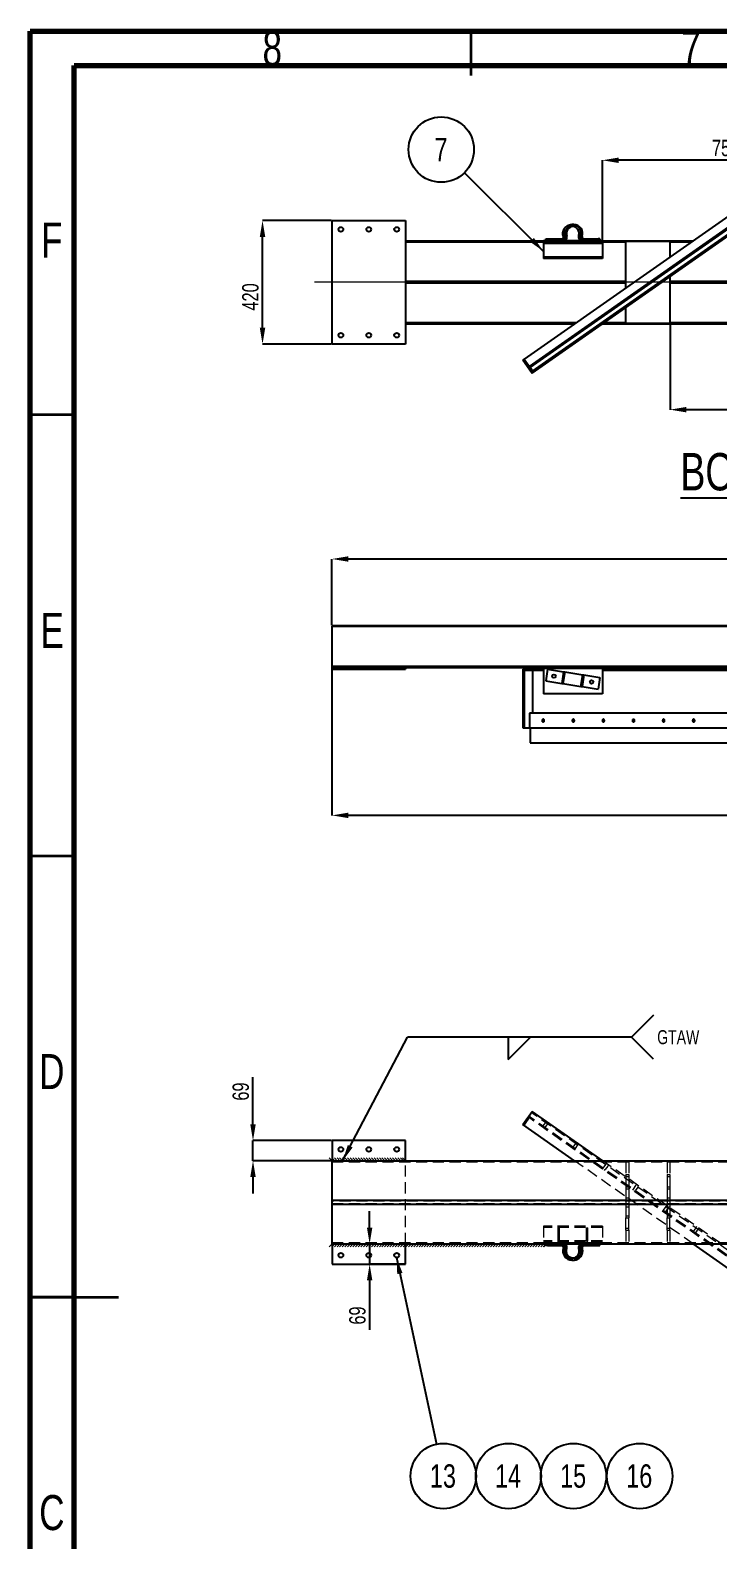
# Model space of a CAD drawing. Header units: millimetres. Extents: x 122 to 2816, y -707 to 556.
# Drawn here: x 1026 to 1104, y -189.7 to -18.6 of the extents above; entities that cross this region are included whole.
import ezdxf

# ---------------------------------------------------------------- set-up
doc = ezdxf.new("R2010")
doc.units = ezdxf.units.MM
doc.header["$PDSIZE"] = -1
doc.linetypes.add('CENTERX2', pattern=[20.32, 12.7, -2.54, 2.54, -2.54])
doc.linetypes.add('HIDDEN', pattern=[1.905, 1.27, -0.635])
doc.layers.add('FORMAT', color=7, linetype='Continuous')
doc.styles.add('SLDTEXTSTYLE7', font='TXT', dxfattribs={"width": 0.75})
doc.dimstyles.new('SLDDIMSTYLE0', dxfattribs={"dimtxt": 2.5, "dimasz": 1.852083, "dimexe": 0, "dimexo": 0.625, "dimgap": 0, "dimtad": 1, "dimdec": 0, "dimrnd": 1e-09, "dimtxsty": 'Standard', "dimsah": 1, "dimcen": 2.5, "dimazin": 3, "dimtfac": 1.852083, "dimtdec": 0, "dimtmove": 0, "dimatfit": 3, "dimfrac": 2})
doc.dimstyles.new('SLDDIMSTYLE49', dxfattribs={"dimtxt": 1.852083, "dimasz": 1.852083, "dimexe": 0, "dimexo": 0.625, "dimgap": 0.463021, "dimtad": 1, "dimdec": 0, "dimlfac": 30, "dimrnd": 1e-09, "dimzin": 12, "dimtxsty": 'SLDTEXTSTYLE7', "dimsah": 1, "dimcen": 2.5, "dimazin": 3, "dimtfac": 1, "dimtdec": 0, "dimtmove": 0, "dimatfit": 3, "dimfrac": 2, "dimtzin": 12})
doc.dimstyles.new('SLDDIMSTYLE50', dxfattribs={"dimtxt": 1.852083, "dimasz": 1.852083, "dimexe": 0, "dimexo": 0.625, "dimgap": 0.463021, "dimtad": 1, "dimdec": 0, "dimlfac": 30, "dimrnd": 1e-09, "dimzin": 12, "dimtxsty": 'SLDTEXTSTYLE7', "dimsah": 1, "dimcen": 2.5, "dimazin": 3, "dimtfac": 1, "dimtdec": 0, "dimtmove": 0, "dimatfit": 0, "dimfrac": 2, "dimtzin": 12})

# ---------------------------------------------------------------- blocks, each defined once
blk = doc.blocks.new('*D1305')
at = {"layer": 'Defpoints', "color": 0}
for p in [(1060.23, -78.51), (1060.23, -86.08), (1205.23, -86.08)]:
    blk.add_point(p, dxfattribs=at)
at = {"layer": 'FORMAT', "color": 0, "lineweight": -2}
for p, q in [((1060.23, -86.02), (1060.23, -78.51)), ((1203.38, -78.51), (1062.09, -78.51)), ((1205.23, -86.02), (1205.23, -78.51))]:
    blk.add_line(p, q, dxfattribs=at)
at = {"layer": 'FORMAT', "color": 0}
for points in [[(1062.09, -78.2), (1062.09, -78.82), (1060.23, -78.51)], [(1203.38, -78.2), (1203.38, -78.82), (1205.23, -78.51)]]:
    blk.add_solid(points, dxfattribs=at)
at = {"layer": 'FORMAT', "color": 0, "insert": (1132.06, -76.2), "char_height": 1.852, "attachment_point": 2, "style": 'SLDTEXTSTYLE7'}
blk.add_mtext('\\A1;4350', dxfattribs=at)
blk = doc.blocks.new('*D1307')
at = {"layer": 'Defpoints', "color": 0}
for p in [(1060.23, -90.66), (1210.25, -97.66), (1060.23, -107.57)]:
    blk.add_point(p, dxfattribs=at)
at = {"layer": 'FORMAT', "color": 0, "lineweight": -2}
for p, q in [((1060.23, -90.72), (1060.23, -107.57)), ((1210.25, -97.73), (1210.25, -107.57)), ((1208.39, -107.57), (1062.09, -107.57))]:
    blk.add_line(p, q, dxfattribs=at)
at = {"layer": 'FORMAT', "color": 0}
for points in [[(1062.09, -107.26), (1062.09, -107.88), (1060.23, -107.57)], [(1208.39, -107.26), (1208.39, -107.88), (1210.25, -107.57)]]:
    blk.add_solid(points, dxfattribs=at)
at = {"layer": 'FORMAT', "color": 0, "insert": (1164.83, -105.25), "char_height": 1.852, "attachment_point": 2, "style": 'SLDTEXTSTYLE7'}
blk.add_mtext('\\A1;4500', dxfattribs=at)
blk = doc.blocks.new('*D1310')
at = {"layer": 'Defpoints', "color": 0}
for p in [(1060.23, -156.15), (1064.5, -156.15), (1068.57, -158.43)]:
    blk.add_point(p, dxfattribs=at)
at = {"layer": 'FORMAT', "color": 0, "lineweight": -2}
for p, q in [((1064.5, -154.3), (1064.5, -152.44)), ((1060.3, -156.15), (1064.5, -156.15)), ((1064.5, -156.15), (1064.5, -158.43)), ((1068.5, -158.43), (1064.5, -158.43)), ((1064.5, -160.29), (1064.5, -165.89))]:
    blk.add_line(p, q, dxfattribs=at)
at = {"layer": 'FORMAT', "color": 0}
for points in [[(1064.19, -154.3), (1064.81, -154.3), (1064.5, -156.15)], [(1064.19, -160.29), (1064.81, -160.29), (1064.5, -158.43)]]:
    blk.add_solid(points, dxfattribs=at)
at = {"layer": 'FORMAT', "color": 0, "insert": (1062.18, -164.27), "char_height": 1.852, "attachment_point": 2, "rotation": 90, "style": 'SLDTEXTSTYLE7'}
blk.add_mtext('\\A1;69', dxfattribs=at)
blk = doc.blocks.new('*D1311')
at = {"layer": 'Defpoints', "color": 0}
for p in [(1051.27, -144.43), (1060.23, -144.43), (1060.23, -146.72)]:
    blk.add_point(p, dxfattribs=at)
at = {"layer": 'FORMAT', "color": 0, "lineweight": -2}
for p, q in [((1051.27, -142.58), (1051.27, -137.26)), ((1060.17, -144.43), (1051.27, -144.43)), ((1051.27, -146.72), (1051.27, -144.43)), ((1060.17, -146.72), (1051.27, -146.72)), ((1051.27, -148.57), (1051.27, -150.42))]:
    blk.add_line(p, q, dxfattribs=at)
at = {"layer": 'FORMAT', "color": 0}
for points in [[(1050.96, -142.58), (1051.58, -142.58), (1051.27, -144.43)], [(1050.96, -148.57), (1051.58, -148.57), (1051.27, -146.72)]]:
    blk.add_solid(points, dxfattribs=at)
at = {"layer": 'FORMAT', "color": 0, "insert": (1048.95, -138.88), "char_height": 1.852, "attachment_point": 2, "rotation": 90, "style": 'SLDTEXTSTYLE7'}
blk.add_mtext('\\A1;69', dxfattribs=at)
blk = doc.blocks.new('SW_NOTE_0_102')
at = {"layer": 'FORMAT', "color": 0}
blk.add_circle((0.78, -3.63), 3.71, dxfattribs=at)
at = {"layer": 'FORMAT', "color": 0, "insert": (0.73, -2.3), "char_height": 2.646, "attachment_point": 2, "style": 'SLDTEXTSTYLE7'}
blk.add_mtext('13', dxfattribs=at)
blk = doc.blocks.new('SW_NOTE_0_103')
at = {"layer": 'FORMAT', "color": 0}
blk.add_circle((1.95, 2.08), 3.71, dxfattribs=at)
at = {"layer": 'FORMAT', "color": 0, "insert": (1.9, 3.41), "char_height": 2.646, "attachment_point": 2, "style": 'SLDTEXTSTYLE7'}
blk.add_mtext('14', dxfattribs=at)
blk = doc.blocks.new('SW_NOTE_0_104')
at = {"layer": 'FORMAT', "color": 0}
blk.add_circle((1.95, 2.08), 3.71, dxfattribs=at)
at = {"layer": 'FORMAT', "color": 0, "insert": (1.9, 3.41), "char_height": 2.646, "attachment_point": 2, "style": 'SLDTEXTSTYLE7'}
blk.add_mtext('15', dxfattribs=at)
blk = doc.blocks.new('SW_NOTE_0_105')
at = {"layer": 'FORMAT', "color": 0}
blk.add_circle((1.95, 2.08), 3.71, dxfattribs=at)
at = {"layer": 'FORMAT', "color": 0, "insert": (1.9, 3.41), "char_height": 2.646, "attachment_point": 2, "style": 'SLDTEXTSTYLE7'}
blk.add_mtext('16', dxfattribs=at)
blk = doc.blocks.new('SW_SYMBOL_AWLD_FILL')
at = {"layer": 'FORMAT', "color": 0}
for p, q in [((0, 0), (0, 1250)), ((0, 1250), (1250, 0)), ((1250, 0), (0, 0))]:
    blk.add_line(p, q, dxfattribs=at)
blk = doc.blocks.new('SW_WELDSYMBOL_7')
at = {"layer": 'FORMAT', "color": 0}
for p, q in [((27.88, 2.48), (25.4, 0)), ((25.4, 0), (0, 0)), ((27.88, -2.48), (25.4, 0))]:
    blk.add_line(p, q, dxfattribs=at)
at = {"layer": 'FORMAT', "color": 0, "extrusion": (0, 0, -1), "xscale": 0.0020277832, "yscale": 0.0020277832, "zscale": 0.0020277832, "rotation": 180}
blk.add_blockref('SW_SYMBOL_AWLD_FILL', (-11.42, 0), dxfattribs=at)
at = {"layer": 'FORMAT', "color": 0, "insert": (28.31, 0.79), "char_height": 1.587, "attachment_point": 1, "style": 'SLDTEXTSTYLE7'}
blk.add_mtext('GTAW', dxfattribs=at)
blk = doc.blocks.new('*D1300')
at = {"layer": 'Defpoints', "color": 0}
for p in [(1052.35, -40.14), (1060.23, -40.14), (1060.23, -54.14)]:
    blk.add_point(p, dxfattribs=at)
at = {"layer": 'FORMAT', "color": 0, "lineweight": -2}
for p, q in [((1060.17, -40.14), (1052.35, -40.14)), ((1052.35, -52.29), (1052.35, -41.99)), ((1060.17, -54.14), (1052.35, -54.14))]:
    blk.add_line(p, q, dxfattribs=at)
at = {"layer": 'FORMAT', "color": 0}
for points in [[(1052.04, -41.99), (1052.66, -41.99), (1052.35, -40.14)], [(1052.04, -52.29), (1052.66, -52.29), (1052.35, -54.14)]]:
    blk.add_solid(points, dxfattribs=at)
at = {"layer": 'FORMAT', "color": 0, "insert": (1050.04, -48.8), "char_height": 1.852, "attachment_point": 2, "rotation": 90, "style": 'SLDTEXTSTYLE7'}
blk.add_mtext('\\A1;420', dxfattribs=at)
blk = doc.blocks.new('*D1301')
at = {"layer": 'Defpoints', "color": 0}
for p in [(1098.57, -51.81), (1123.57, -51.81), (1098.57, -61.58)]:
    blk.add_point(p, dxfattribs=at)
at = {"layer": 'FORMAT', "color": 0, "lineweight": -2}
for p, q in [((1098.57, -51.87), (1098.57, -61.58)), ((1123.57, -51.87), (1123.57, -61.58)), ((1121.71, -61.58), (1100.42, -61.58))]:
    blk.add_line(p, q, dxfattribs=at)
at = {"layer": 'FORMAT', "color": 0}
for points in [[(1100.42, -61.27), (1100.42, -61.89), (1098.57, -61.58)], [(1121.71, -61.27), (1121.71, -61.89), (1123.57, -61.58)]]:
    blk.add_solid(points, dxfattribs=at)
at = {"layer": 'FORMAT', "color": 0, "insert": (1110.51, -59.27), "char_height": 1.852, "attachment_point": 2, "style": 'SLDTEXTSTYLE7'}
blk.add_mtext('\\A1;750', dxfattribs=at)
blk = doc.blocks.new('*D1302')
at = {"layer": 'Defpoints', "color": 0}
for p in [(1090.9, -33.31), (1090.9, -42.76), (1115.9, -42.76)]:
    blk.add_point(p, dxfattribs=at)
at = {"layer": 'FORMAT', "color": 0, "lineweight": -2}
for p, q in [((1090.9, -42.7), (1090.9, -33.31)), ((1114.05, -33.31), (1092.75, -33.31)), ((1115.9, -42.7), (1115.9, -33.31))]:
    blk.add_line(p, q, dxfattribs=at)
at = {"layer": 'FORMAT', "color": 0}
for points in [[(1092.75, -33), (1092.75, -33.62), (1090.9, -33.31)], [(1114.05, -33), (1114.05, -33.62), (1115.9, -33.31)]]:
    blk.add_solid(points, dxfattribs=at)
at = {"layer": 'FORMAT', "color": 0, "insert": (1104.88, -30.99), "char_height": 1.852, "attachment_point": 2, "style": 'SLDTEXTSTYLE7'}
blk.add_mtext('\\A1;750', dxfattribs=at)
blk = doc.blocks.new('SW_NOTE_0_107')
at = {"layer": 'FORMAT', "color": 0}
blk.add_circle((-2.63, 2.62), 3.71, dxfattribs=at)
at = {"layer": 'FORMAT', "color": 0, "insert": (-2.66, 3.94), "char_height": 2.65, "attachment_point": 2, "style": 'SLDTEXTSTYLE7'}
blk.add_mtext('7', dxfattribs=at)

msp = doc.modelspace()

# ---------------------------------------------------------------- linework, layer by layer
at = {"color": 7, "linetype": 'Continuous', "lineweight": 70}
for p, q in [((1025.997283, -305.68151), (1025.997283, -18.68151)), ((1025.997283, -18.68151), (1425.997283, -18.68151)), ((1030.997283, -299.547985), (1030.997283, -22.547985)), ((1030.997283, -22.547985), (1420.399755, -22.547985))]:
    msp.add_line(p, q, dxfattribs=at)
at = {"color": 7, "linetype": 'Continuous', "lineweight": 35}
for p, q in [((1075.997283, -23.68151), (1075.997283, -18.68151)), ((1030.997283, -62.18151), (1025.997283, -62.18151)), ((1030.997283, -112.18151), (1025.997283, -112.18151)), ((1025.996283, -162.18151), (1035.998283, -162.18151)), ((1030.997283, -162.18151), (1025.997283, -162.18151))]:
    msp.add_line(p, q, dxfattribs=at)
at = {"color": 7, "linetype": 'Continuous', "lineweight": 25}
for p, q in [((1109.057229, -36.925082), (1082.025212, -55.853105)), ((1082.617908, -56.699562), (1109.649925, -37.77154)), ((1082.694384, -56.808782), (1109.726402, -37.88076)), ((1082.940243, -57.45048), (1110.245312, -38.331265)), ((1082.981173, -57.218358), (1110.01319, -38.290336)), ((1060.233666, -54.139983), (1060.233666, -40.139983)), ((1060.233666, -40.139983), (1068.566999, -40.139983)), ((1068.566999, -40.139983), (1068.566999, -54.139983)), ((1087.643484, -40.592605), (1087.439503, -40.592605)), ((1068.566999, -42.425938), (1084.233666, -42.425938)), ((1068.566999, -42.567359), (1084.233666, -42.567359)), ((1090.900332, -42.425938), (1084.233666, -42.425938)), ((1084.233666, -42.425938), (1084.233666, -42.492605)), ((1090.900332, -42.492605), (1084.233666, -42.492605)), ((1084.233666, -42.492605), (1084.233666, -42.625938)), ((1090.900332, -42.625938), (1084.233666, -42.625938)), ((1084.233666, -42.625938), (1084.233666, -42.759271)), ((1090.900332, -42.759271), (1084.233666, -42.759271)), ((1084.233666, -42.759271), (1084.233666, -44.292605)), ((1084.474818, -42.225938), (1086.28657, -42.225938)), ((1084.474818, -42.425938), (1084.474818, -42.225938)), ((1086.864476, -41.896208), (1086.660494, -41.896208)), ((1088.609455, -41.961073), (1088.405474, -41.961073)), ((1088.592436, -42.225938), (1090.404188, -42.225938)), ((1090.404188, -42.225938), (1090.404188, -42.425938)), ((1090.60817, -42.225938), (1090.404188, -42.225938)), ((1090.60817, -42.225938), (1090.60817, -42.425938)), ((1090.900332, -42.425938), (1101.201194, -42.425938)), ((1090.900332, -42.425938), (1090.900332, -42.492605)), ((1090.900332, -42.492605), (1090.900332, -42.625938)), ((1090.900332, -42.567359), (1093.566999, -42.567359)), ((1090.900332, -42.625938), (1090.900332, -42.759271)), ((1090.900332, -42.759271), (1090.900332, -44.292605)), ((1093.566999, -47.771459), (1093.566999, -42.473316)), ((1093.566999, -42.473316), (1098.566999, -42.473316)), ((1098.566999, -42.473316), (1098.566999, -44.270421)), ((1098.566999, -42.567359), (1100.999223, -42.567359)), ((1090.900332, -44.292605), (1084.233666, -44.292605)), ((1084.233666, -44.292605), (1084.233666, -44.425938)), ((1090.900332, -44.425938), (1084.233666, -44.425938)), ((1090.900332, -44.292605), (1090.900332, -44.425938)), ((1098.566999, -46.508508), (1098.566999, -51.80665)), ((1093.566999, -51.80665), (1093.566999, -50.009545)), ((1068.566999, -51.712607), (1087.938456, -51.712607)), ((1068.566999, -51.854028), (1087.736485, -51.854028)), ((1090.932804, -51.854028), (1112.736485, -51.854028)), ((1091.134775, -51.712607), (1093.566999, -51.712607)), ((1098.566999, -51.80665), (1093.566999, -51.80665)), ((1098.566999, -51.712607), (1112.938456, -51.712607)), ((1068.566999, -54.139983), (1060.233666, -54.139983)), ((1081.888687, -55.948701), (1082.025212, -55.853105)), ((1081.888687, -55.948701), (1082.940243, -57.45048)), ((1082.025212, -55.853105), (1082.694384, -56.808782)), ((1082.617908, -56.699562), (1082.694384, -56.808782)), ((1082.694384, -56.808782), (1082.981173, -57.218358)), ((1132.566999, -86.079425), (1060.233666, -86.079425)), ((1060.233666, -86.177057), (1060.233666, -86.079425)), ((1060.233666, -90.6554), (1060.233666, -86.177057)), ((1060.233666, -90.796821), (1060.233666, -90.6554)), ((1060.233666, -90.6554), (1205.233666, -90.6554)), ((1060.233666, -90.796821), (1068.566999, -90.796821)), ((1060.233666, -90.796821), (1060.233666, -90.996821)), ((1060.233666, -90.996821), (1068.566999, -90.996821)), ((1068.566999, -90.796821), (1084.233666, -90.796821)), ((1068.566999, -90.796821), (1068.566999, -90.996821)), ((1081.888687, -90.996821), (1081.888687, -97.663488)), ((1084.233666, -90.996821), (1081.888687, -90.996821)), ((1084.233666, -91.163488), (1082.025212, -91.163488)), ((1082.025212, -91.163488), (1082.025212, -97.663488)), ((1082.981173, -91.163488), (1082.981173, -95.996821)), ((1090.900332, -90.796821), (1084.233666, -90.796821)), ((1084.233666, -90.796821), (1084.233666, -90.930154)), ((1090.900332, -90.930154), (1084.233666, -90.930154)), ((1084.233666, -90.930154), (1084.233666, -93.796821)), ((1084.678799, -91.010514), (1084.474818, -92.328152)), ((1084.474818, -92.328152), (1086.28657, -92.608626)), ((1084.678799, -91.010514), (1086.490551, -91.290988)), ((1086.490551, -91.290988), (1086.28657, -92.608626)), ((1086.622315, -91.311386), (1086.418334, -92.629024)), ((1086.490551, -91.290988), (1086.622315, -91.311386)), ((1086.622315, -91.311386), (1088.664654, -91.627557)), ((1088.460673, -92.945194), (1088.664654, -91.627557)), ((1088.796418, -91.647955), (1088.592436, -92.965593)), ((1088.664654, -91.627557), (1088.796418, -91.647955)), ((1088.796418, -91.647955), (1090.60817, -91.928429)), ((1090.60817, -91.928429), (1090.404188, -93.246067)), ((1090.900332, -90.796821), (1093.566999, -90.796821)), ((1090.900332, -90.796821), (1090.900332, -90.930154)), ((1090.900332, -90.930154), (1090.900332, -93.796821)), ((1093.566999, -90.996821), (1090.900332, -90.996821)), ((1109.057229, -91.163488), (1090.900332, -91.163488)), ((1093.566999, -90.796821), (1098.566999, -90.796821)), ((1093.566999, -90.796821), (1093.566999, -90.996821)), ((1093.566999, -90.996821), (1098.566999, -90.996821)), ((1098.566999, -90.796821), (1109.233666, -90.796821)), ((1098.566999, -90.796821), (1098.566999, -90.996821)), ((1109.193755, -90.996821), (1098.566999, -90.996821)), ((1090.900332, -93.796821), (1084.233666, -93.796821)), ((1086.28657, -92.608626), (1086.418334, -92.629024)), ((1086.418334, -92.629024), (1088.460673, -92.945194)), ((1088.460673, -92.945194), (1088.592436, -92.965593)), ((1088.592436, -92.965593), (1090.404188, -93.246067)), ((1109.057229, -95.996821), (1082.617908, -95.996821)), ((1082.617908, -95.996821), (1082.617908, -97.663488)), ((1081.888687, -97.663488), (1082.025212, -97.663488)), ((1082.025212, -97.663488), (1082.617908, -97.663488)), ((1082.617908, -97.663488), (1109.057229, -97.663488)), ((1082.694384, -97.663488), (1082.694384, -99.330154)), ((1082.694384, -99.330154), (1109.726402, -99.330154)), ((1081.888687, -142.624764), (1082.940243, -141.122985)), ((1090.932804, -146.719436), (1082.940243, -141.122985)), ((1087.736485, -146.719436), (1081.888687, -142.624764)), ((1060.233666, -144.433482), (1060.233666, -146.719436)), ((1068.566999, -144.433482), (1060.233666, -144.433482)), ((1068.566999, -146.719436), (1068.566999, -144.433482)), ((1060.233666, -146.719436), (1205.233666, -146.719436)), ((1060.233666, -151.197779), (1060.233666, -146.719436)), ((1060.233666, -151.669184), (1060.233666, -151.197779)), ((1060.233666, -156.147527), (1060.233666, -151.669184)), ((1060.233666, -156.147527), (1205.233666, -156.147527)), ((1060.233666, -156.147527), (1060.233666, -158.433482)), ((1068.566999, -158.433482), (1068.566999, -156.147527)), ((1084.474818, -156.147527), (1084.474818, -156.347527)), ((1084.678799, -156.347527), (1084.474818, -156.347527)), ((1084.678799, -156.147527), (1084.678799, -156.347527)), ((1084.678799, -156.347527), (1086.490551, -156.347527)), ((1086.677513, -156.612392), (1086.473532, -156.612392)), ((1088.422493, -156.677257), (1088.218512, -156.677257)), ((1088.796418, -156.347527), (1090.60817, -156.347527)), ((1090.60817, -156.347527), (1090.60817, -156.147527)), ((1109.193755, -161.743978), (1101.201194, -156.147527)), ((1060.233666, -158.433482), (1068.566999, -158.433482)), ((1087.439503, -157.98086), (1087.643484, -157.98086))]:
    msp.add_line(p, q, dxfattribs=at)
at = {"color": 8, "linetype": 'Continuous', "lineweight": 25}
for p, q in [((1068.566999, -47.022132), (1093.566999, -47.022132)), ((1093.566999, -47.257834), (1068.566999, -47.257834)), ((1098.566999, -47.022132), (1118.566999, -47.022132)), ((1118.566999, -47.257834), (1098.566999, -47.257834)), ((1132.566999, -86.177057), (1060.233666, -86.177057)), ((1060.233666, -151.197779), (1132.566999, -151.197779)), ((1132.566999, -151.669184), (1060.233666, -151.669184))]:
    msp.add_line(p, q, dxfattribs=at)
at = {"color": 7, "linetype": 'HIDDEN', "lineweight": 18}
for p, q in [((1082.025212, -142.72036), (1082.981173, -141.355106)), ((1109.649925, -160.801925), (1082.617908, -141.873903)), ((1109.726402, -160.692705), (1082.694384, -141.764682)), ((1110.01319, -160.283129), (1082.981173, -141.355106)), ((1084.141553, -142.778001), (1084.065076, -142.887221)), ((1084.428341, -142.368425), (1084.141553, -142.778001)), ((1084.310822, -143.059294), (1084.387299, -142.950074)), ((1084.674087, -142.540498), (1084.387299, -142.950074)), ((1084.523937, -142.231899), (1084.428341, -142.368425)), ((1084.674087, -142.540498), (1084.769683, -142.403972)), ((1087.554687, -145.167903), (1087.47821, -145.277123)), ((1087.841475, -144.758327), (1087.554687, -145.167903)), ((1087.723955, -145.449196), (1087.800432, -145.339975)), ((1088.08722, -144.930399), (1087.800432, -145.339975)), ((1087.937071, -144.621801), (1087.841475, -144.758327)), ((1088.08722, -144.930399), (1088.182816, -144.793874)), ((1060.233666, -146.860858), (1205.233666, -146.860858)), ((1068.566999, -156.147527), (1068.566999, -146.719436)), ((1101.201194, -156.147527), (1087.736485, -146.719436)), ((1104.397513, -156.147527), (1090.932804, -146.719436)), ((1091.254608, -147.148228), (1090.96782, -147.557804)), ((1091.350204, -147.011703), (1091.254608, -147.148228)), ((1093.566999, -146.766815), (1093.566999, -146.860858)), ((1098.566999, -146.766815), (1093.566999, -146.766815)), ((1093.566999, -146.860858), (1093.900332, -146.860858)), ((1093.566999, -146.860858), (1093.566999, -148.275071)), ((1093.900332, -146.860858), (1093.900332, -148.275071)), ((1098.233666, -146.860858), (1098.566999, -146.860858)), ((1098.233666, -146.860858), (1098.233666, -148.275071)), ((1098.566999, -146.860858), (1098.566999, -146.766815)), ((1098.566999, -146.860858), (1098.566999, -148.275071)), ((1090.96782, -147.557804), (1090.891343, -147.667025)), ((1091.137089, -147.839098), (1091.213566, -147.729877)), ((1091.500354, -147.320301), (1091.213566, -147.729877)), ((1091.500354, -147.320301), (1091.59595, -147.183776)), ((1093.566999, -148.275071), (1093.900332, -148.275071)), ((1093.566999, -148.275071), (1093.566999, -148.510774)), ((1093.566999, -148.510774), (1093.900332, -148.510774)), ((1093.566999, -148.510774), (1093.566999, -149.665715)), ((1093.900332, -148.275071), (1093.900332, -148.510774)), ((1093.900332, -148.510774), (1093.900332, -149.665715)), ((1098.233666, -148.275071), (1098.566999, -148.275071)), ((1098.233666, -148.275071), (1098.233666, -148.510774)), ((1098.233666, -148.510774), (1098.566999, -148.510774)), ((1098.233666, -148.510774), (1098.233666, -149.665715)), ((1098.566999, -148.275071), (1098.566999, -148.510774)), ((1098.566999, -148.510774), (1098.566999, -149.665715)), ((1093.566999, -149.665715), (1093.900332, -149.665715)), ((1093.566999, -149.665715), (1093.566999, -150.933482)), ((1093.566999, -149.901417), (1093.900332, -149.901417)), ((1093.900332, -149.665715), (1093.900332, -150.933482)), ((1094.380954, -149.947706), (1094.304477, -150.056926)), ((1094.667742, -149.53813), (1094.380954, -149.947706)), ((1094.550222, -150.228999), (1094.626699, -150.119779)), ((1094.913487, -149.710203), (1094.626699, -150.119779)), ((1094.763338, -149.401605), (1094.667742, -149.53813)), ((1094.913487, -149.710203), (1095.009084, -149.573678)), ((1098.233666, -149.665715), (1098.566999, -149.665715)), ((1098.233666, -149.665715), (1098.233666, -150.933482)), ((1098.233666, -149.901417), (1098.566999, -149.901417)), ((1098.566999, -149.665715), (1098.566999, -150.933482)), ((1205.233666, -151.31563), (1060.233666, -151.31563)), ((1060.233666, -151.551333), (1205.233666, -151.551333)), ((1093.566999, -150.933482), (1093.566999, -151.933482)), ((1093.566999, -150.933482), (1093.900332, -150.933482)), ((1093.566999, -151.933482), (1093.900332, -151.933482)), ((1093.566999, -151.933482), (1093.566999, -153.201249)), ((1093.900332, -150.933482), (1093.900332, -151.933482)), ((1093.900332, -151.933482), (1093.900332, -153.201249)), ((1098.080875, -151.928032), (1097.794087, -152.337608)), ((1098.326621, -152.100105), (1098.039833, -152.509681)), ((1098.176471, -151.791507), (1098.080875, -151.928032)), ((1098.233666, -150.933482), (1098.233666, -151.933482)), ((1098.233666, -150.933482), (1098.566999, -150.933482)), ((1098.233666, -151.933482), (1098.566999, -151.933482)), ((1098.233666, -151.933482), (1098.233666, -153.201249)), ((1098.326621, -152.100105), (1098.422217, -151.96358)), ((1098.566999, -150.933482), (1098.566999, -151.933482)), ((1098.566999, -151.933482), (1098.566999, -153.201249)), ((1093.566999, -152.965546), (1093.900332, -152.965546)), ((1093.566999, -153.201249), (1093.900332, -153.201249)), ((1093.566999, -154.35619), (1093.566999, -153.201249)), ((1093.900332, -154.35619), (1093.900332, -153.201249)), ((1097.794087, -152.337608), (1097.71761, -152.446828)), ((1097.963356, -152.618901), (1098.039833, -152.509681)), ((1098.233666, -152.965546), (1098.566999, -152.965546)), ((1098.233666, -153.201249), (1098.566999, -153.201249)), ((1098.233666, -154.35619), (1098.233666, -153.201249)), ((1098.566999, -154.35619), (1098.566999, -153.201249)), ((1090.900332, -154.147527), (1084.233666, -154.147527)), ((1084.233666, -154.147527), (1084.233666, -156.014193)), ((1090.900332, -154.28086), (1084.233666, -154.28086)), ((1085.900332, -154.506105), (1085.900332, -154.339439)), ((1085.900332, -154.339439), (1086.033666, -154.339439)), ((1085.900332, -154.506105), (1086.033666, -154.506105)), ((1085.900332, -155.839439), (1085.900332, -154.506105)), ((1086.033666, -154.506105), (1086.033666, -154.339439)), ((1086.033666, -155.839439), (1086.033666, -154.506105)), ((1089.100332, -154.506105), (1089.100332, -154.339439)), ((1089.100332, -154.339439), (1089.233666, -154.339439)), ((1089.100332, -154.506105), (1089.233666, -154.506105)), ((1089.100332, -155.839439), (1089.100332, -154.506105)), ((1089.233666, -154.506105), (1089.233666, -154.339439)), ((1089.233666, -155.839439), (1089.233666, -154.506105)), ((1090.900332, -154.147527), (1090.900332, -156.014193)), ((1093.566999, -154.35619), (1093.900332, -154.35619)), ((1093.566999, -154.591892), (1093.566999, -154.35619)), ((1093.566999, -154.591892), (1093.900332, -154.591892)), ((1093.566999, -154.591892), (1093.566999, -156.006105)), ((1093.900332, -154.591892), (1093.900332, -154.35619)), ((1093.900332, -154.591892), (1093.900332, -156.006105)), ((1098.233666, -154.35619), (1098.566999, -154.35619)), ((1098.233666, -154.591892), (1098.233666, -154.35619)), ((1098.233666, -154.591892), (1098.566999, -154.591892)), ((1098.233666, -154.591892), (1098.233666, -156.006105)), ((1098.566999, -154.591892), (1098.566999, -154.35619)), ((1098.566999, -154.591892), (1098.566999, -156.006105)), ((1101.207221, -154.72751), (1101.130744, -154.83673)), ((1101.494009, -154.317934), (1101.207221, -154.72751)), ((1101.376489, -155.008803), (1101.452966, -154.899583)), ((1101.739754, -154.490007), (1101.452966, -154.899583)), ((1101.589605, -154.181408), (1101.494009, -154.317934)), ((1101.739754, -154.490007), (1101.835351, -154.353481)), ((1060.233666, -156.006105), (1205.233666, -156.006105)), ((1090.900332, -155.814193), (1084.233666, -155.814193)), ((1090.900332, -155.947527), (1084.233666, -155.947527)), ((1090.900332, -156.014193), (1084.233666, -156.014193)), ((1084.233666, -156.014193), (1084.233666, -156.147527)), ((1090.900332, -156.08086), (1084.233666, -156.08086)), ((1085.200332, -155.947527), (1085.200332, -156.147527)), ((1085.200332, -156.147527), (1085.200332, -156.347527)), ((1085.600332, -156.147527), (1085.600332, -155.947527)), ((1085.600332, -156.347527), (1085.600332, -156.147527)), ((1085.900332, -155.839439), (1086.033666, -155.839439)), ((1086.864476, -156.677257), (1086.660494, -156.677257)), ((1088.609455, -156.612392), (1088.405474, -156.612392)), ((1088.796418, -156.347527), (1088.592436, -156.347527)), ((1089.100332, -155.839439), (1089.233666, -155.839439)), ((1089.482655, -155.947527), (1089.482655, -156.147527)), ((1089.482655, -156.147527), (1089.482655, -156.347527)), ((1089.882655, -156.147527), (1089.882655, -155.947527)), ((1089.882655, -156.347527), (1089.882655, -156.147527)), ((1090.404188, -156.347527), (1090.404188, -156.147527)), ((1090.900332, -156.014193), (1090.900332, -156.147527)), ((1093.566999, -156.006105), (1093.566999, -156.100148)), ((1093.566999, -156.006105), (1093.900332, -156.006105)), ((1093.566999, -156.100148), (1098.566999, -156.100148)), ((1098.233666, -156.006105), (1098.566999, -156.006105)), ((1098.566999, -156.100148), (1098.566999, -156.006105)), ((1087.439503, -157.78086), (1087.643484, -157.78086))]:
    msp.add_line(p, q, dxfattribs=at)
at = {"color": 7, "linetype": 'Continuous', "lineweight": 0}
for p, q in [((1059.900332, -146.386103), (1060.233666, -146.719436)), ((1060.200332, -146.386103), (1060.533666, -146.719436)), ((1060.500332, -146.386103), (1060.833666, -146.719436)), ((1060.800332, -146.386103), (1061.133666, -146.719436)), ((1061.100332, -146.386103), (1061.433666, -146.719436)), ((1061.400332, -146.386103), (1061.733666, -146.719436)), ((1061.700332, -146.386103), (1062.033666, -146.719436)), ((1062.000332, -146.386103), (1062.333666, -146.719436)), ((1062.300332, -146.386103), (1062.633666, -146.719436)), ((1062.600332, -146.386103), (1062.933666, -146.719436)), ((1062.900332, -146.386103), (1063.233666, -146.719436)), ((1063.200332, -146.386103), (1063.533666, -146.719436)), ((1063.500332, -146.386103), (1063.833666, -146.719436)), ((1063.800332, -146.386103), (1064.133666, -146.719436)), ((1064.100332, -146.386103), (1064.433666, -146.719436)), ((1064.400332, -146.386103), (1064.733666, -146.719436)), ((1064.700332, -146.386103), (1065.033666, -146.719436)), ((1065.000332, -146.386103), (1065.333666, -146.719436)), ((1065.300332, -146.386103), (1065.633666, -146.719436)), ((1065.600332, -146.386103), (1065.933666, -146.719436)), ((1065.900332, -146.386103), (1066.233666, -146.719436)), ((1066.200332, -146.386103), (1066.533666, -146.719436)), ((1066.500332, -146.386103), (1066.833666, -146.719436)), ((1066.800332, -146.386103), (1067.133666, -146.719436)), ((1067.100332, -146.386103), (1067.433666, -146.719436)), ((1067.400332, -146.386103), (1067.733666, -146.719436)), ((1067.700332, -146.386103), (1068.033666, -146.719436)), ((1068.000332, -146.386103), (1068.333666, -146.719436)), ((1068.233666, -146.386103), (1068.566999, -146.719436)), ((1060.233666, -156.147527), (1059.900332, -156.48086)), ((1060.533666, -156.147527), (1060.200332, -156.48086)), ((1060.833666, -156.147527), (1060.500332, -156.48086)), ((1061.133666, -156.147527), (1060.800332, -156.48086)), ((1061.433666, -156.147527), (1061.100332, -156.48086)), ((1061.733666, -156.147527), (1061.400332, -156.48086)), ((1062.033666, -156.147527), (1061.700332, -156.48086)), ((1062.333666, -156.147527), (1062.000332, -156.48086)), ((1062.633666, -156.147527), (1062.300332, -156.48086)), ((1062.933666, -156.147527), (1062.600332, -156.48086)), ((1063.233666, -156.147527), (1062.900332, -156.48086)), ((1063.533666, -156.147527), (1063.200332, -156.48086)), ((1063.833666, -156.147527), (1063.500332, -156.48086)), ((1064.133666, -156.147527), (1063.800332, -156.48086)), ((1064.433666, -156.147527), (1064.100332, -156.48086)), ((1064.733666, -156.147527), (1064.400332, -156.48086)), ((1065.033666, -156.147527), (1064.700332, -156.48086)), ((1065.333666, -156.147527), (1065.000332, -156.48086)), ((1065.633666, -156.147527), (1065.300332, -156.48086)), ((1065.933666, -156.147527), (1065.600332, -156.48086)), ((1066.233666, -156.147527), (1065.900332, -156.48086)), ((1066.533666, -156.147527), (1066.200332, -156.48086)), ((1066.833666, -156.147527), (1066.500332, -156.48086)), ((1067.133666, -156.147527), (1066.800332, -156.48086)), ((1067.433666, -156.147527), (1067.100332, -156.48086)), ((1067.733666, -156.147527), (1067.400332, -156.48086)), ((1068.033666, -156.147527), (1067.700332, -156.48086)), ((1068.333666, -156.147527), (1068.000332, -156.48086)), ((1068.633666, -156.147527), (1068.300332, -156.48086)), ((1068.933666, -156.147527), (1068.600332, -156.48086)), ((1069.233666, -156.147527), (1068.900332, -156.48086)), ((1069.533666, -156.147527), (1069.200332, -156.48086)), ((1069.833666, -156.147527), (1069.500332, -156.48086)), ((1070.133666, -156.147527), (1069.800332, -156.48086)), ((1070.433666, -156.147527), (1070.100332, -156.48086)), ((1070.733666, -156.147527), (1070.400332, -156.48086)), ((1071.033666, -156.147527), (1070.700332, -156.48086)), ((1071.333666, -156.147527), (1071.000332, -156.48086)), ((1071.633666, -156.147527), (1071.300332, -156.48086)), ((1071.933666, -156.147527), (1071.600332, -156.48086)), ((1072.233666, -156.147527), (1071.900332, -156.48086)), ((1072.533666, -156.147527), (1072.200332, -156.48086)), ((1072.833666, -156.147527), (1072.500332, -156.48086)), ((1073.133666, -156.147527), (1072.800332, -156.48086)), ((1073.433666, -156.147527), (1073.100332, -156.48086)), ((1073.733666, -156.147527), (1073.400332, -156.48086)), ((1074.033666, -156.147527), (1073.700332, -156.48086)), ((1074.333666, -156.147527), (1074.000332, -156.48086)), ((1074.633666, -156.147527), (1074.300332, -156.48086)), ((1074.933666, -156.147527), (1074.600332, -156.48086)), ((1075.233666, -156.147527), (1074.900332, -156.48086)), ((1075.533666, -156.147527), (1075.200332, -156.48086)), ((1075.833666, -156.147527), (1075.500332, -156.48086)), ((1076.133666, -156.147527), (1075.800332, -156.48086)), ((1076.433666, -156.147527), (1076.100332, -156.48086)), ((1076.733666, -156.147527), (1076.400332, -156.48086)), ((1077.033666, -156.147527), (1076.700332, -156.48086)), ((1077.333666, -156.147527), (1077.000332, -156.48086)), ((1077.633666, -156.147527), (1077.300332, -156.48086)), ((1077.933666, -156.147527), (1077.600332, -156.48086)), ((1078.233666, -156.147527), (1077.900332, -156.48086)), ((1078.533666, -156.147527), (1078.200332, -156.48086)), ((1078.833666, -156.147527), (1078.500332, -156.48086)), ((1079.133666, -156.147527), (1078.800332, -156.48086)), ((1079.433666, -156.147527), (1079.100332, -156.48086)), ((1079.733666, -156.147527), (1079.400332, -156.48086)), ((1080.033666, -156.147527), (1079.700332, -156.48086)), ((1080.333666, -156.147527), (1080.000332, -156.48086)), ((1080.633666, -156.147527), (1080.300332, -156.48086)), ((1080.933666, -156.147527), (1080.600332, -156.48086)), ((1081.233666, -156.147527), (1080.900332, -156.48086)), ((1081.533666, -156.147527), (1081.200332, -156.48086)), ((1081.833666, -156.147527), (1081.500332, -156.48086)), ((1082.133666, -156.147527), (1081.800332, -156.48086)), ((1082.433666, -156.147527), (1082.100332, -156.48086)), ((1082.733666, -156.147527), (1082.400332, -156.48086)), ((1083.033666, -156.147527), (1082.700332, -156.48086)), ((1083.333666, -156.147527), (1083.000332, -156.48086)), ((1083.633666, -156.147527), (1083.300332, -156.48086)), ((1083.933666, -156.147527), (1083.600332, -156.48086)), ((1084.233666, -156.147527), (1083.900332, -156.48086)), ((1084.533666, -156.147527), (1084.200332, -156.48086)), ((1084.57808, -156.147527), (1084.244747, -156.48086))]:
    msp.add_line(p, q, dxfattribs=at)
at = {"color": 7, "linetype": 'Continuous', "lineweight": 25, "flags": 128}
for points in [[(1086.473532, -41.961073), (1086.443319, -41.853119), (1086.42485, -41.742486), (1086.418344, -41.63048), (1086.423877, -41.51842), (1086.441384, -41.407627), (1086.470658, -41.299409), (1086.511355, -41.19504), (1086.562995, -41.095751), (1086.624968, -41.002713), (1086.696544, -40.917023), (1086.77688, -40.83969), (1086.865028, -40.771627), (1086.959949, -40.713637), (1087.060523, -40.666402), (1087.165566, -40.630479), (1087.273838, -40.606293), (1087.384064, -40.594128), (1087.494943, -40.594128), (1087.605168, -40.606293), (1087.713441, -40.630479), (1087.818483, -40.666402), (1087.919058, -40.713637), (1088.013979, -40.771627), (1088.102127, -40.83969), (1088.182462, -40.917023), (1088.254039, -41.002713), (1088.316012, -41.095751), (1088.367652, -41.19504), (1088.408348, -41.299409), (1088.437623, -41.407627), (1088.45513, -41.51842), (1088.460663, -41.63048), (1088.454157, -41.742486), (1088.435688, -41.853119), (1088.405474, -41.961073)], [(1088.218512, -41.896208), (1088.24468, -41.80086), (1088.259494, -41.703045), (1088.262745, -41.604142), (1088.254388, -41.505547), (1088.234539, -41.40865), (1088.20348, -41.314817), (1088.161648, -41.22537), (1088.109632, -41.141573), (1088.048167, -41.064605), (1087.978119, -40.995553), (1087.900476, -40.93539), (1087.816333, -40.884965), (1087.726875, -40.844988), (1087.633366, -40.816024), (1087.537123, -40.79848), (1087.439503, -40.792605), (1087.341884, -40.79848), (1087.245641, -40.816024), (1087.152131, -40.844988), (1087.062674, -40.884965), (1086.978531, -40.93539), (1086.900888, -40.995553), (1086.83084, -41.064605), (1086.769375, -41.141573), (1086.717359, -41.22537), (1086.675527, -41.314817), (1086.644467, -41.40865), (1086.624619, -41.505547), (1086.616261, -41.604142), (1086.619513, -41.703045), (1086.634327, -41.80086), (1086.660494, -41.896208)], [(1084.310822, -96.830154), (1084.305845, -96.787894), (1084.291316, -96.749058), (1084.268414, -96.716792), (1084.238992, -96.693709), (1084.205436, -96.681681), (1084.170462, -96.681681), (1084.136906, -96.693709), (1084.107484, -96.716792), (1084.084582, -96.749058), (1084.070053, -96.787894), (1084.065076, -96.830154), (1084.070053, -96.872414), (1084.084582, -96.91125), (1084.107484, -96.943517), (1084.136906, -96.966599), (1084.170462, -96.978627), (1084.205436, -96.978627), (1084.238992, -96.966599), (1084.268414, -96.943517), (1084.291316, -96.91125), (1084.305845, -96.872414), (1084.310822, -96.830154)], [(1084.226187, -96.687603), (1084.213383, -96.693709), (1084.183961, -96.716792), (1084.161059, -96.749058), (1084.14653, -96.787894), (1084.141553, -96.830154), (1084.14653, -96.872414), (1084.161059, -96.91125), (1084.183961, -96.943517), (1084.213383, -96.966599), (1084.226187, -96.972706)], [(1087.723955, -96.830154), (1087.718978, -96.787894), (1087.70445, -96.749058), (1087.681547, -96.716792), (1087.652126, -96.693709), (1087.618569, -96.681681), (1087.583596, -96.681681), (1087.550039, -96.693709), (1087.520618, -96.716792), (1087.497715, -96.749058), (1087.483187, -96.787894), (1087.47821, -96.830154), (1087.483187, -96.872414), (1087.497715, -96.91125), (1087.520618, -96.943517), (1087.550039, -96.966599), (1087.583596, -96.978627), (1087.618569, -96.978627), (1087.652126, -96.966599), (1087.681547, -96.943517), (1087.70445, -96.91125), (1087.718978, -96.872414), (1087.723955, -96.830154)], [(1087.639321, -96.687603), (1087.626516, -96.693709), (1087.597095, -96.716792), (1087.574192, -96.749058), (1087.559664, -96.787894), (1087.554687, -96.830154), (1087.559664, -96.872414), (1087.574192, -96.91125), (1087.597095, -96.943517), (1087.626516, -96.966599), (1087.639321, -96.972706)], [(1091.137089, -96.830154), (1091.132112, -96.787894), (1091.117583, -96.749058), (1091.094681, -96.716792), (1091.065259, -96.693709), (1091.031703, -96.681681), (1090.996729, -96.681681), (1090.963173, -96.693709), (1090.933751, -96.716792), (1090.910849, -96.749058), (1090.89632, -96.787894), (1090.891343, -96.830154), (1090.89632, -96.872414), (1090.910849, -96.91125), (1090.933751, -96.943517), (1090.963173, -96.966599), (1090.996729, -96.978627), (1091.031703, -96.978627), (1091.065259, -96.966599), (1091.094681, -96.943517), (1091.117583, -96.91125), (1091.132112, -96.872414), (1091.137089, -96.830154)], [(1091.052454, -96.687603), (1091.03965, -96.693709), (1091.010228, -96.716792), (1090.987326, -96.749058), (1090.972797, -96.787894), (1090.96782, -96.830154), (1090.972797, -96.872414), (1090.987326, -96.91125), (1091.010228, -96.943517), (1091.03965, -96.966599), (1091.052454, -96.972706)], [(1094.550222, -96.830154), (1094.545245, -96.787894), (1094.530717, -96.749058), (1094.507814, -96.716792), (1094.478393, -96.693709), (1094.444836, -96.681681), (1094.409863, -96.681681), (1094.376306, -96.693709), (1094.346885, -96.716792), (1094.323982, -96.749058), (1094.309454, -96.787894), (1094.304477, -96.830154), (1094.309454, -96.872414), (1094.323982, -96.91125), (1094.346885, -96.943517), (1094.376306, -96.966599), (1094.409863, -96.978627), (1094.444836, -96.978627), (1094.478393, -96.966599), (1094.507814, -96.943517), (1094.530717, -96.91125), (1094.545245, -96.872414), (1094.550222, -96.830154)], [(1094.465588, -96.687603), (1094.452783, -96.693709), (1094.423362, -96.716792), (1094.400459, -96.749058), (1094.385931, -96.787894), (1094.380954, -96.830154), (1094.385931, -96.872414), (1094.400459, -96.91125), (1094.423362, -96.943517), (1094.452783, -96.966599), (1094.465588, -96.972706)], [(1097.963356, -96.830154), (1097.958379, -96.787894), (1097.94385, -96.749058), (1097.920948, -96.716792), (1097.891526, -96.693709), (1097.85797, -96.681681), (1097.822996, -96.681681), (1097.78944, -96.693709), (1097.760018, -96.716792), (1097.737116, -96.749058), (1097.722587, -96.787894), (1097.71761, -96.830154), (1097.722587, -96.872414), (1097.737116, -96.91125), (1097.760018, -96.943517), (1097.78944, -96.966599), (1097.822996, -96.978627), (1097.85797, -96.978627), (1097.891526, -96.966599), (1097.920948, -96.943517), (1097.94385, -96.91125), (1097.958379, -96.872414), (1097.963356, -96.830154)], [(1097.878721, -96.687603), (1097.865917, -96.693709), (1097.836495, -96.716792), (1097.813593, -96.749058), (1097.799064, -96.787894), (1097.794087, -96.830154), (1097.799064, -96.872414), (1097.813593, -96.91125), (1097.836495, -96.943517), (1097.865917, -96.966599), (1097.878721, -96.972706)], [(1101.376489, -96.830154), (1101.371512, -96.787894), (1101.356984, -96.749058), (1101.334081, -96.716792), (1101.30466, -96.693709), (1101.271103, -96.681681), (1101.23613, -96.681681), (1101.202573, -96.693709), (1101.173152, -96.716792), (1101.150249, -96.749058), (1101.135721, -96.787894), (1101.130744, -96.830154), (1101.135721, -96.872414), (1101.150249, -96.91125), (1101.173152, -96.943517), (1101.202573, -96.966599), (1101.23613, -96.978627), (1101.271103, -96.978627), (1101.30466, -96.966599), (1101.334081, -96.943517), (1101.356984, -96.91125), (1101.371512, -96.872414), (1101.376489, -96.830154)], [(1101.291855, -96.687603), (1101.27905, -96.693709), (1101.249629, -96.716792), (1101.226726, -96.749058), (1101.212198, -96.787894), (1101.207221, -96.830154), (1101.212198, -96.872414), (1101.226726, -96.91125), (1101.249629, -96.943517), (1101.27905, -96.966599), (1101.291855, -96.972706)], [(1086.677513, -156.612392), (1086.6473, -156.720346), (1086.628831, -156.830978), (1086.622325, -156.942985), (1086.627858, -157.055045), (1086.645365, -157.165837), (1086.674639, -157.274056), (1086.715336, -157.378425), (1086.766976, -157.477714), (1086.828949, -157.570752), (1086.900525, -157.656442), (1086.980861, -157.733775), (1087.069009, -157.801837), (1087.16393, -157.859828), (1087.264504, -157.907063), (1087.369547, -157.942985), (1087.477819, -157.967171), (1087.588045, -157.979336), (1087.698924, -157.979336), (1087.809149, -157.967171), (1087.917422, -157.942985), (1088.022464, -157.907063), (1088.123039, -157.859828), (1088.21796, -157.801837), (1088.306108, -157.733775), (1088.386443, -157.656442), (1088.45802, -157.570752), (1088.519993, -157.477714), (1088.571633, -157.378425), (1088.61233, -157.274056), (1088.641604, -157.165837), (1088.659111, -157.055045), (1088.664644, -156.942985), (1088.658138, -156.830978), (1088.639669, -156.720346), (1088.609455, -156.612392)], [(1088.422493, -156.677257), (1088.448661, -156.772605), (1088.463475, -156.87042), (1088.466726, -156.969322), (1088.458369, -157.067917), (1088.43852, -157.164815), (1088.407461, -157.258648), (1088.365629, -157.348094), (1088.313613, -157.431892), (1088.252148, -157.508859), (1088.1821, -157.577912), (1088.104457, -157.638074), (1088.020314, -157.6885), (1087.930857, -157.728477), (1087.837347, -157.757441), (1087.741104, -157.774985), (1087.643484, -157.78086), (1087.545865, -157.774985), (1087.449622, -157.757441), (1087.356112, -157.728477), (1087.266655, -157.6885), (1087.182512, -157.638074), (1087.104869, -157.577912), (1087.034821, -157.508859), (1086.973356, -157.431892), (1086.92134, -157.348094), (1086.879508, -157.258648), (1086.848448, -157.164815), (1086.8286, -157.067917), (1086.820243, -156.969322), (1086.823494, -156.87042), (1086.838308, -156.772605), (1086.864476, -156.677257)]]:
    msp.add_lwpolyline(points, dxfattribs=at)
at = {"color": 7, "linetype": 'Continuous', "lineweight": 25}
for centre, radius in [((1061.233666, -41.139983), 0.266667), ((1064.400332, -41.139983), 0.266667), ((1067.566999, -41.139983), 0.266667), ((1061.233666, -53.139983), 0.266667), ((1064.400332, -53.139983), 0.266667), ((1067.566999, -53.139983), 0.266667), ((1085.400332, -91.796821), 0.2), ((1089.682655, -92.459759), 0.2), ((1061.233666, -145.433482), 0.266667), ((1064.400332, -145.433482), 0.266667), ((1067.566999, -145.433482), 0.266667), ((1061.233666, -157.433482), 0.266667), ((1064.400332, -157.433482), 0.266667), ((1067.566999, -157.433482), 0.266667)]:
    msp.add_circle(centre, radius, dxfattribs=at)
for centre, radius, start, end in [((1087.652555, -41.625021), 0.833434, 97.65787643, 198.98892393), ((1087.63501, -41.623749), 1.03118, 340.90569675, 89.52911154), ((1086.283481, -42.02692), 0.39903, 270.4436206, 19.1215711), ((1086.284871, -42.02632), 0.199625, 270.48765304, 19.07753866), ((1086.487462, -42.02692), 0.39903, 270.4436206, 19.1215711), ((1088.5961, -42.026514), 0.39944, 160.96034109, 269.4744672), ((1088.594135, -42.02632), 0.199625, 160.92246134, 269.51234696), ((1088.798117, -42.02632), 0.199625, 160.92246133, 269.51234696), ((1086.284871, -156.547145), 0.199625, 340.92246134, 89.51234696), ((1087.447978, -156.949715), 1.03118, 160.90569675, 269.52911154), ((1086.487462, -156.546545), 0.39903, 340.8784289, 89.5563794), ((1086.488852, -156.547145), 0.199625, 340.92246134, 89.51234696), ((1087.431261, -156.948955), 0.832817, 277.60609343, 19.04070692), ((1088.5961, -156.54695), 0.39944, 90.5255328, 199.03965891), ((1088.800081, -156.54695), 0.39944, 90.5255328, 199.03965891), ((1088.798117, -156.547145), 0.199625, 90.48765304, 199.07753867)]:
    msp.add_arc(centre, radius, start, end, dxfattribs=at)
at = {"color": 7, "linetype": 'HIDDEN', "lineweight": 18}
for centre, radius, start, end in [((1086.283481, -156.546545), 0.39903, 340.8784289, 89.5563794), ((1087.444569, -156.949973), 0.830149, 160.82132727, 276.70489517), ((1087.431029, -156.949715), 1.03118, 270.47088846, 19.09430325), ((1088.594135, -156.547145), 0.199625, 90.48765304, 199.07753866)]:
    msp.add_arc(centre, radius, start, end, dxfattribs=at)
at = {"layer": 'FORMAT', "linetype": 'CENTERX2', "lineweight": 18, "ltscale": 1.666667}
msp.add_line((1207.233666, -47.139983), (1058.233666, -47.139983), dxfattribs=at)

# ---------------------------------------------------------------- block references
at = {"layer": 'FORMAT'}
for name, p in [('SW_NOTE_0_107', (1075.251488, -34.717541)), ('SW_WELDSYMBOL_7', (1068.806564, -132.710623)), ('SW_NOTE_0_102', (1072.082443, -178.837957)), ('SW_NOTE_0_103', (1078.291701, -184.548271)), ('SW_NOTE_0_104', (1085.676689, -184.548271)), ('SW_NOTE_0_105', (1093.182742, -184.548271))]:
    msp.add_blockref(name, p, dxfattribs=at)

# ---------------------------------------------------------------- texts
at = {"color": 7, "linetype": 'Continuous', "lineweight": 0, "char_height": 3.96875, "attachment_point": 2, "style": 'SLDTEXTSTYLE7'}
for s, insert in [('8', (1053.45732, -18.621356)), ('7', (1100.95732, -18.621356)), ('F', (1028.455023, -40.371356)), ('E', (1028.505092, -84.621356)), ('D', (1028.449971, -134.621356)), ('C', (1028.455942, -184.621356))]:
    msp.add_mtext(s, dxfattribs=dict(at, insert=insert))
at = {"layer": 'FORMAT', "insert": (1099.750627, -66.495859), "char_height": 4.23333333, "attachment_point": 1, "style": 'SLDTEXTSTYLE7'}
msp.add_mtext('\\LBOTTOM VIEW', dxfattribs=at)

# ---------------------------------------------------------------- dimensions: what is measured, and where the dimension line sits
at = {"layer": 'FORMAT'}
for base, p1, p2, picture, middle in [((1090.900332, -33.310019), (1115.900332, -42.759271), (1090.900332, -42.759271), '*D1302', (1104.882533, -33.310019)), ((1098.566999, -61.582065), (1123.566999, -51.80665), (1098.566999, -51.80665), '*D1301', (1110.505483, -61.582065)), ((1060.233666, -78.512481), (1205.233666, -86.079425), (1060.233666, -86.079425), '*D1305', (1132.063606, -78.512481)), ((1060.233666, -107.567721), (1210.245312, -97.663488), (1060.233666, -90.6554), '*D1307', (1164.831922, -107.567721))]:
    dim = msp.add_linear_dim(base=base, p1=p1, p2=p2, dimstyle='SLDDIMSTYLE49', dxfattribs=at)
    dim.commit()
    dim.dimension.update_dxf_attribs({"geometry": picture, "text_midpoint": middle, "dimtype": 160})
for base, p1, p2, dimstyle, picture, middle in [((1052.35157, -40.139983), (1060.233666, -54.139983), (1060.233666, -40.139983), 'SLDDIMSTYLE49', '*D1300', (1052.35157, -48.801469)), ((1051.269683, -144.433482), (1060.233666, -146.719436), (1060.233666, -144.433482), 'SLDDIMSTYLE50', '*D1311', (1051.269683, -138.878251)), ((1064.497647, -156.147527), (1068.566999, -158.433482), (1060.233666, -156.147527), 'SLDDIMSTYLE50', '*D1310', (1064.497647, -164.274224))]:
    dim = msp.add_linear_dim(base=base, p1=p1, p2=p2, angle=90, dimstyle=dimstyle, dxfattribs=at)
    dim.commit()
    dim.dimension.update_dxf_attribs({"geometry": picture, "text_midpoint": middle, "dimtype": 160})

# ---------------------------------------------------------------- leaders
for points in [[(1084.233666, -43.642697), (1075.251488, -34.717541)], [(1061.43951, -146.719436), (1068.806564, -132.710623)], [(1067.541507, -157.698927), (1072.082443, -178.837957)]]:
    msp.add_leader(points, dimstyle='SLDDIMSTYLE0', dxfattribs=at)

doc.saveas('drawing.dxf')
